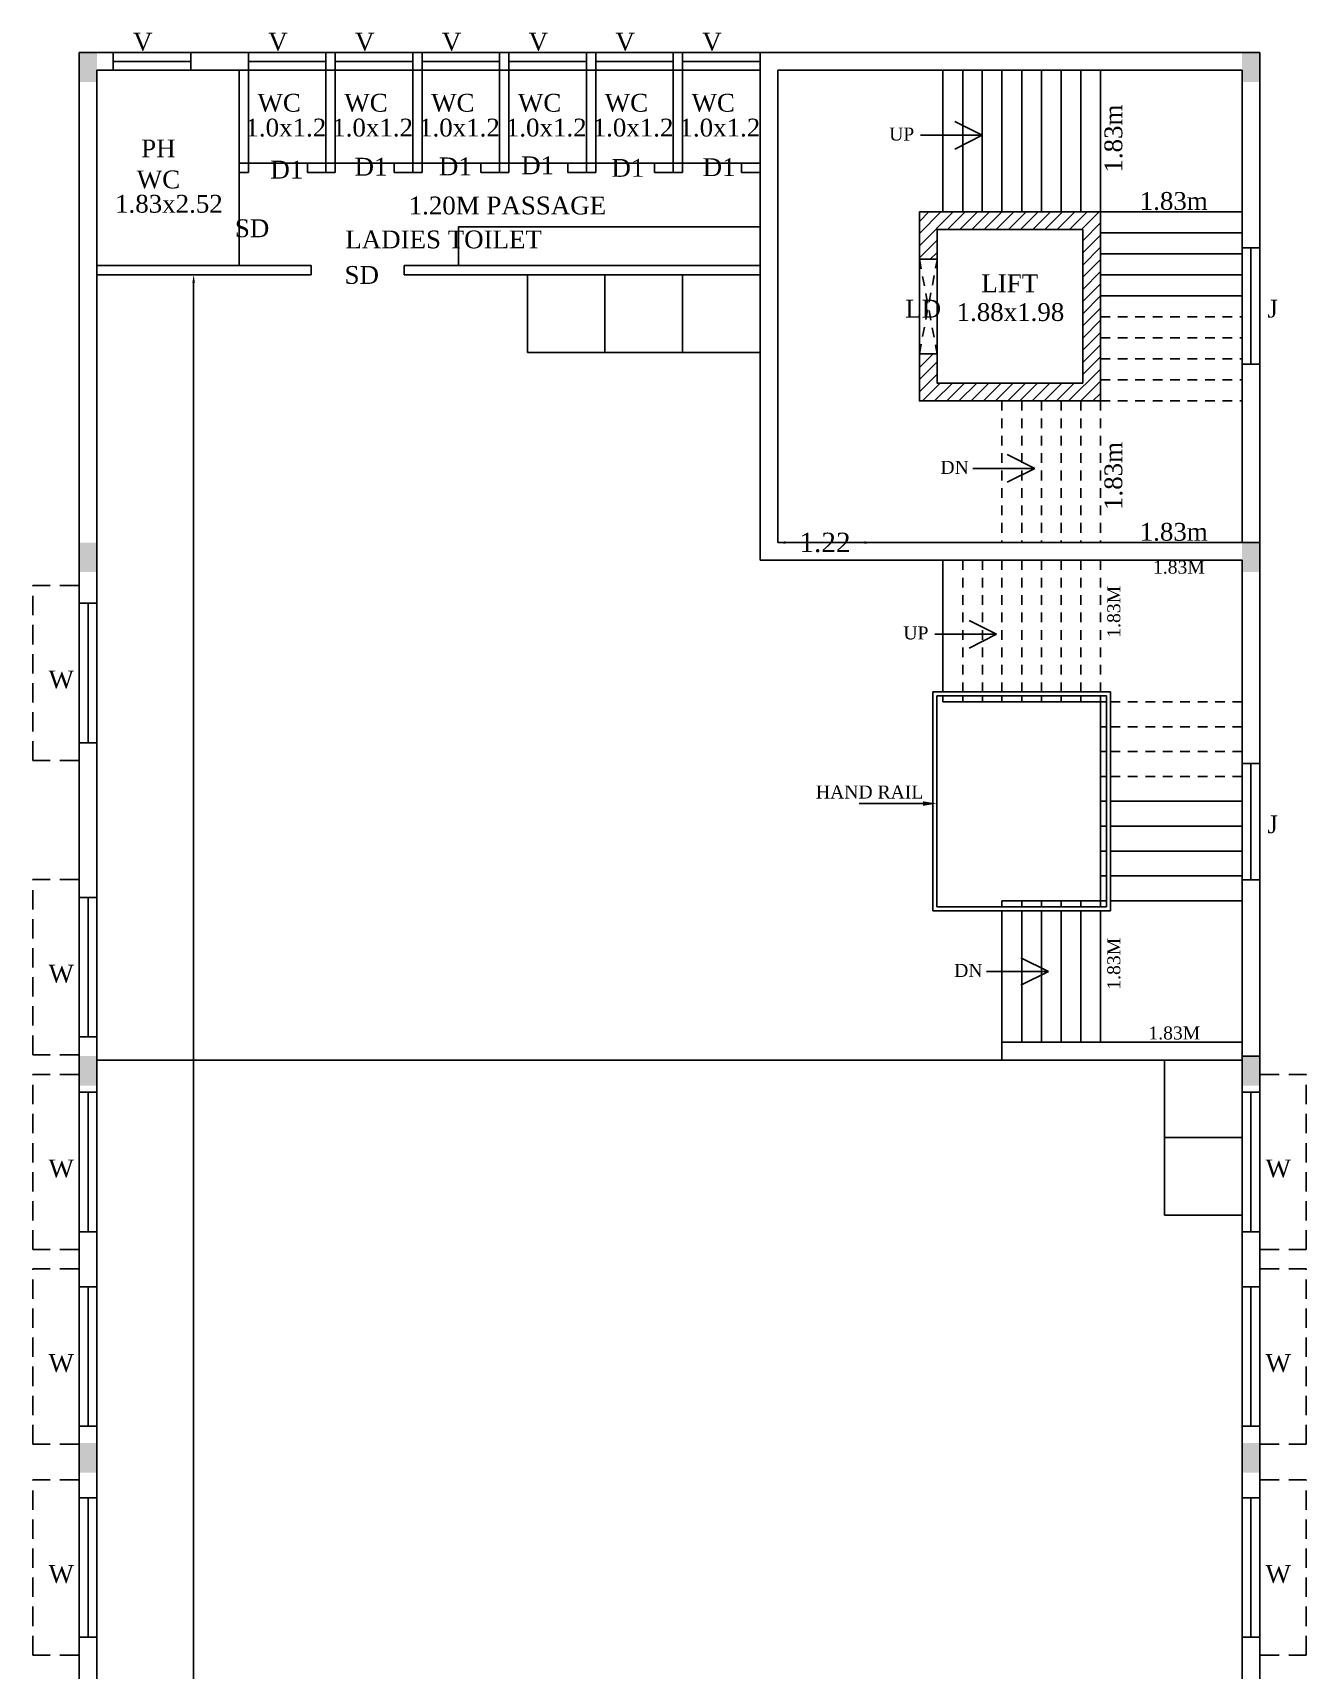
# Model space of a CAD drawing. Header units: metres. Extents: x 3520 to 17931, y 2577 to 6638.
# Drawn here: x 3572.15 to 3588.58, y 2664.75 to 2685.88 of the extents above; entities that cross this region are included whole.
import ezdxf
from ezdxf import colors
from ezdxf.entities.mleader import LeaderData, LeaderLine
from ezdxf.math import Vec2, Vec3

# ---------------------------------------------------------------- set-up
doc = ezdxf.new("R2010")
doc.units = ezdxf.units.M
doc.header["$MEASUREMENT"] = 0
doc.linetypes.add('DASHED2', pattern=[0.375, 0.25, -0.125])
doc.linetypes.add('HIDDEN2', pattern=[0.1875, 0.125, -0.0625])
for name, color, linetype in [('BLK_1_FLR_2_AC_ROOM_1', 7, 'Continuous'), ('BLK_1_FLR_2_BLT_UP_AREA', 7, 'Continuous'), ('BLK_1_FLR_2_CARPET_AREA', 7, 'Continuous'), ('BLK_1_FLR_2_DA_LIFT', 7, 'Continuous'), ('BLK_1_FLR_2_DRINKING_WATER', 7, 'Continuous'), ('BLK_1_FLR_2_EXIT_WIDTH_DOOR', 7, 'Continuous'), ('BLK_1_FLR_2_SP_WC', 7, 'Continuous'), ('BLK_1_FLR_2_WASH', 7, 'Continuous'), ('BLK_1_FLR_2_WATER_CLOSET', 7, 'Continuous'), ('BLK_1_FLR_3_URINAL', 7, 'Continuous')]:
    doc.layers.add(name, color=color, linetype=linetype)
doc.styles.add('ANAND', font='times.ttf')
doc.styles.get("Standard").update_dxf_attribs({"font": 'times.ttf'})
doc.dimstyles.new('STANDARD$0', dxfattribs={"dimtxt": 0.25, "dimasz": 0.1, "dimexe": 2, "dimexo": 2, "dimgap": 0, "dimtad": 0, "dimzin": 0, "dimdsep": 46, "dimtxsty": 'ANAND', "dimcen": 0.0625, "dimdle": 2.5, "dimse1": 1, "dimse2": 1, "dimclrd": 2, "dimclre": 9, "dimadec": 0, "dimazin": 0, "dimtfac": 1, "dimtix": 1, "dimtofl": 0, "dimtmove": 2, "dimatfit": 3, "dimldrblk": 'OBLIQUE', "dimfxl": 0, "dimtolj": 1, "dimtzin": 0, "dimarcsym": 0})

# ---------------------------------------------------------------- blocks, each defined once
blk = doc.blocks.new('*D44')
at = {"color": 2, "lineweight": -2}
for p, q in [((3574.226, 2682.653), (3574.226, 2658.008)), ((3574.226, 2632.566), (3574.226, 2657.211))]:
    blk.add_line(p, q, dxfattribs=at)
at = {"color": 2}
for points in [[(3574.209, 2682.653), (3574.243, 2682.653), (3574.226, 2682.753)], [(3574.209, 2632.566), (3574.243, 2632.566), (3574.226, 2632.466)]]:
    blk.add_solid(points, dxfattribs=at)
at = {"layer": 'Defpoints', "color": 0}
for p in [(3575.741, 2682.753), (3574.226, 2632.466), (3575.741, 2632.466)]:
    blk.add_point(p, dxfattribs=at)
at = {"color": 0, "insert": (3574.226, 2657.609), "char_height": 0.25, "attachment_point": 5, "rotation": 90, "style": 'ANAND'}
blk.add_mtext('\\A1;50.29', dxfattribs=at)
blk = doc.blocks.new('_Oblique')
at = {"color": 0, "linetype": 'ByBlock', "lineweight": -2}
blk.add_line((-0.5, -0.5), (0.5, 0.5), dxfattribs=at)
blk = doc.blocks.new('*D73')
at = {"layer": 'BLK_1_FLR_2_EXIT_WIDTH_DOOR', "color": 2, "lineweight": -2}
for p, q in [((3581.861, 2679.3), (3582.078, 2679.3)), ((3582.881, 2679.3), (3582.665, 2679.3))]:
    blk.add_line(p, q, dxfattribs=at)
at = {"layer": 'BLK_1_FLR_2_EXIT_WIDTH_DOOR', "color": 2}
for points in [[(3581.861, 2679.317), (3581.861, 2679.284), (3581.761, 2679.3)], [(3582.881, 2679.317), (3582.881, 2679.284), (3582.981, 2679.3)]]:
    blk.add_solid(points, dxfattribs=at)
at = {"layer": 'Defpoints', "color": 0}
for p in [(3581.761, 2679.3), (3582.981, 2679.3), (3582.981, 2679.3)]:
    blk.add_point(p, dxfattribs=at)
at = {"layer": 'BLK_1_FLR_2_EXIT_WIDTH_DOOR', "color": 0, "insert": (3582.371, 2679.3), "char_height": 0.25, "attachment_point": 5, "style": 'ANAND'}
blk.add_mtext('\\A1;1.22', dxfattribs=at)

msp = doc.modelspace()

# ---------------------------------------------------------------- hatches: boundary and pattern name
h = msp.add_hatch(color=256)
h.paths.add_polyline_path([(3572.978, 2685.621), (3572.864, 2685.621), (3572.864, 2685.355), (3572.978, 2685.355)])
h.paths.add_polyline_path([(3572.864, 2685.621), (3572.75, 2685.621), (3572.75, 2685.355), (3572.864, 2685.355)])
h.paths.add_polyline_path([(3572.978, 2685.355), (3572.864, 2685.355), (3572.864, 2685.241), (3572.978, 2685.241)])
h.paths.add_polyline_path([(3572.864, 2685.355), (3572.75, 2685.355), (3572.75, 2685.241), (3572.864, 2685.241)])
h = msp.add_hatch(color=256)
h.paths.add_polyline_path([(3587.981, 2685.621), (3587.866, 2685.621), (3587.866, 2685.355), (3587.981, 2685.355)])
h.paths.add_polyline_path([(3587.866, 2685.621), (3587.752, 2685.621), (3587.752, 2685.355), (3587.866, 2685.355)])
h.paths.add_polyline_path([(3587.981, 2685.355), (3587.866, 2685.355), (3587.866, 2685.241), (3587.981, 2685.241)])
h.paths.add_polyline_path([(3587.866, 2685.355), (3587.752, 2685.355), (3587.752, 2685.241), (3587.866, 2685.241)])
h = msp.add_hatch()
h.set_pattern_fill('ANSI31', color=256, scale=0.888462)
h.set_pattern_definition([(45, (1462.19819, 3657.06344), (-0.0785296473, 0.0785296473), [])])
h.paths.add_polyline_path([(3585.925, 2683.565), (3583.589, 2683.565), (3583.589, 2682.956), (3583.818, 2682.956), (3583.818, 2683.337), (3585.696, 2683.337), (3585.696, 2681.357), (3583.818, 2681.357), (3583.818, 2681.737), (3583.589, 2681.737), (3583.589, 2681.128), (3585.925, 2681.128)])
h = msp.add_hatch(color=256)
h.paths.add_polyline_path([(3572.978, 2679.301), (3572.864, 2679.301), (3572.864, 2679.034), (3572.978, 2679.034)])
h.paths.add_polyline_path([(3572.864, 2679.301), (3572.75, 2679.301), (3572.75, 2679.034), (3572.864, 2679.034)])
h.paths.add_polyline_path([(3572.978, 2679.034), (3572.864, 2679.034), (3572.864, 2678.92), (3572.978, 2678.92)])
h.paths.add_polyline_path([(3572.864, 2679.034), (3572.75, 2679.034), (3572.75, 2678.92), (3572.864, 2678.92)])
h = msp.add_hatch(color=256)
h.paths.add_polyline_path([(3587.981, 2679.301), (3587.866, 2679.301), (3587.866, 2679.034), (3587.981, 2679.034)])
h.paths.add_polyline_path([(3587.866, 2679.301), (3587.752, 2679.301), (3587.752, 2679.034), (3587.866, 2679.034)])
h.paths.add_polyline_path([(3587.981, 2679.034), (3587.866, 2679.034), (3587.866, 2678.92), (3587.981, 2678.92)])
h.paths.add_polyline_path([(3587.866, 2679.034), (3587.752, 2679.034), (3587.752, 2678.92), (3587.866, 2678.92)])
h = msp.add_hatch(color=256)
h.paths.add_polyline_path([(3572.978, 2672.675), (3572.864, 2672.675), (3572.864, 2672.409), (3572.978, 2672.409)])
h.paths.add_polyline_path([(3572.864, 2672.675), (3572.75, 2672.675), (3572.75, 2672.409), (3572.864, 2672.409)])
h.paths.add_polyline_path([(3572.978, 2672.409), (3572.864, 2672.409), (3572.864, 2672.294), (3572.978, 2672.294)])
h.paths.add_polyline_path([(3572.864, 2672.409), (3572.75, 2672.409), (3572.75, 2672.294), (3572.864, 2672.294)])
h = msp.add_hatch(color=256)
h.paths.add_polyline_path([(3587.981, 2672.675), (3587.866, 2672.675), (3587.866, 2672.409), (3587.981, 2672.409)])
h.paths.add_polyline_path([(3587.866, 2672.675), (3587.752, 2672.675), (3587.752, 2672.409), (3587.866, 2672.409)])
h.paths.add_polyline_path([(3587.981, 2672.409), (3587.866, 2672.409), (3587.866, 2672.294), (3587.981, 2672.294)])
h.paths.add_polyline_path([(3587.866, 2672.409), (3587.752, 2672.409), (3587.752, 2672.294), (3587.866, 2672.294)])
h = msp.add_hatch(color=256)
h.paths.add_polyline_path([(3572.978, 2667.684), (3572.864, 2667.684), (3572.864, 2667.417), (3572.978, 2667.417)])
h.paths.add_polyline_path([(3572.864, 2667.684), (3572.75, 2667.684), (3572.75, 2667.417), (3572.864, 2667.417)])
h.paths.add_polyline_path([(3572.978, 2667.417), (3572.864, 2667.417), (3572.864, 2667.303), (3572.978, 2667.303)])
h.paths.add_polyline_path([(3572.864, 2667.417), (3572.75, 2667.417), (3572.75, 2667.303), (3572.864, 2667.303)])
h = msp.add_hatch(color=256)
h.paths.add_polyline_path([(3587.981, 2667.684), (3587.866, 2667.684), (3587.866, 2667.417), (3587.981, 2667.417)])
h.paths.add_polyline_path([(3587.866, 2667.684), (3587.752, 2667.684), (3587.752, 2667.417), (3587.866, 2667.417)])
h.paths.add_polyline_path([(3587.981, 2667.417), (3587.866, 2667.417), (3587.866, 2667.303), (3587.981, 2667.303)])
h.paths.add_polyline_path([(3587.866, 2667.417), (3587.752, 2667.417), (3587.752, 2667.303), (3587.866, 2667.303)])

# ---------------------------------------------------------------- linework, layer by layer
for p, q in [((3572.75, 2685.621), (3587.981, 2685.621)), ((3572.75, 2632.237), (3572.75, 2685.621)), ((3573.189, 2685.393), (3573.189, 2685.621)), ((3573.189, 2685.507), (3574.189, 2685.507)), ((3574.189, 2685.393), (3574.189, 2685.621)), ((3574.933, 2685.393), (3574.933, 2685.621)), ((3574.933, 2685.507), (3575.933, 2685.507)), ((3575.933, 2685.393), (3575.933, 2685.621)), ((3576.053, 2685.393), (3576.053, 2685.621)), ((3576.053, 2685.507), (3577.053, 2685.507)), ((3577.053, 2685.393), (3577.053, 2685.621)), ((3577.173, 2685.393), (3577.173, 2685.621)), ((3577.173, 2685.507), (3578.173, 2685.507)), ((3578.173, 2685.393), (3578.173, 2685.621)), ((3578.293, 2685.393), (3578.293, 2685.621)), ((3578.293, 2685.507), (3579.293, 2685.507)), ((3579.293, 2685.393), (3579.293, 2685.621)), ((3579.413, 2685.393), (3579.413, 2685.621)), ((3579.413, 2685.507), (3580.413, 2685.507)), ((3580.413, 2685.393), (3580.413, 2685.621)), ((3580.533, 2685.393), (3580.533, 2685.621)), ((3580.533, 2685.507), (3581.533, 2685.507)), ((3581.533, 2685.393), (3581.533, 2685.621)), ((3587.752, 2685.621), (3587.981, 2685.621)), ((3587.981, 2685.621), (3587.981, 2632.237)), ((3572.978, 2685.393), (3581.533, 2685.393)), ((3572.978, 2632.237), (3572.978, 2685.393)), ((3574.813, 2684.073), (3574.813, 2685.393)), ((3574.933, 2684.073), (3574.933, 2685.393)), ((3575.933, 2684.073), (3575.933, 2685.393)), ((3576.053, 2684.073), (3576.053, 2685.393)), ((3577.053, 2684.073), (3577.053, 2685.393)), ((3577.173, 2684.073), (3577.173, 2685.393)), ((3578.173, 2684.073), (3578.173, 2685.393)), ((3578.293, 2684.073), (3578.293, 2685.393)), ((3579.293, 2684.073), (3579.293, 2685.393)), ((3579.413, 2684.073), (3579.413, 2685.393)), ((3580.413, 2684.073), (3580.413, 2685.393)), ((3580.533, 2684.073), (3580.533, 2685.393)), ((3581.533, 2679.072), (3581.533, 2685.393)), ((3581.533, 2682.753), (3581.533, 2685.393)), ((3581.761, 2685.393), (3587.752, 2685.393)), ((3581.761, 2679.3), (3581.761, 2685.393)), ((3583.894, 2685.393), (3583.894, 2683.565)), ((3584.148, 2685.393), (3584.148, 2683.565)), ((3584.401, 2685.393), (3584.401, 2683.565)), ((3584.655, 2685.393), (3584.655, 2683.565)), ((3584.909, 2685.393), (3584.909, 2683.565)), ((3585.163, 2685.393), (3585.163, 2683.565)), ((3585.417, 2685.393), (3585.417, 2683.565)), ((3585.671, 2685.393), (3585.671, 2683.565)), ((3585.925, 2685.393), (3585.925, 2683.565)), ((3587.752, 2685.393), (3587.752, 2679.3)), ((3584.401, 2684.554), (3584.046, 2684.732)), ((3583.604, 2684.554), (3584.401, 2684.554)), ((3584.401, 2684.554), (3584.046, 2684.376)), ((3574.813, 2684.193), (3574.933, 2684.193)), ((3575.693, 2684.193), (3576.053, 2684.193)), ((3575.693, 2684.073), (3575.693, 2684.193)), ((3576.813, 2684.193), (3577.173, 2684.193)), ((3576.813, 2684.073), (3576.813, 2684.193)), ((3577.933, 2684.193), (3578.293, 2684.193)), ((3577.933, 2684.073), (3577.933, 2684.193)), ((3579.053, 2684.193), (3579.413, 2684.193)), ((3579.053, 2684.073), (3579.053, 2684.193)), ((3580.173, 2684.193), (3580.533, 2684.193)), ((3580.173, 2684.073), (3580.173, 2684.193)), ((3581.293, 2684.193), (3581.533, 2684.193)), ((3581.293, 2684.073), (3581.293, 2684.193)), ((3574.813, 2684.073), (3574.933, 2684.073)), ((3575.693, 2684.073), (3576.053, 2684.073)), ((3576.813, 2684.073), (3577.173, 2684.073)), ((3577.933, 2684.073), (3578.293, 2684.073)), ((3579.053, 2684.073), (3579.413, 2684.073)), ((3580.173, 2684.073), (3580.533, 2684.073)), ((3581.293, 2684.073), (3581.533, 2684.073)), ((3583.894, 2683.565), (3585.925, 2683.565)), ((3584.655, 2683.565), (3585.925, 2683.565)), ((3585.925, 2683.565), (3587.752, 2683.565)), ((3585.925, 2683.565), (3585.925, 2682.482)), ((3585.925, 2683.565), (3585.925, 2681.128)), ((3585.925, 2683.294), (3587.752, 2683.294)), ((3583.818, 2682.956), (3583.589, 2682.956)), ((3585.925, 2683.024), (3587.752, 2683.024)), ((3587.752, 2683.101), (3587.981, 2683.101)), ((3587.866, 2683.101), (3587.866, 2681.601)), ((3572.978, 2682.873), (3575.741, 2682.873)), ((3572.978, 2682.753), (3575.741, 2682.753)), ((3575.741, 2682.873), (3575.741, 2682.753)), ((3576.941, 2682.873), (3581.533, 2682.873)), ((3576.941, 2682.873), (3576.941, 2682.753)), ((3576.941, 2682.753), (3581.533, 2682.753)), ((3585.925, 2682.753), (3587.752, 2682.753)), ((3585.925, 2682.482), (3587.752, 2682.482)), ((3583.818, 2681.737), (3583.589, 2681.737)), ((3587.752, 2681.601), (3587.981, 2681.601)), ((3584.655, 2681.128), (3585.925, 2681.128)), ((3585.077, 2680.257), (3584.722, 2680.435)), ((3584.279, 2680.257), (3585.077, 2680.257)), ((3585.077, 2680.257), (3584.722, 2680.079)), ((3581.761, 2679.3), (3587.752, 2679.3)), ((3587.752, 2679.301), (3587.981, 2679.301)), ((3581.533, 2679.072), (3587.752, 2679.072)), ((3583.894, 2679.072), (3583.894, 2677.374)), ((3587.752, 2632.237), (3587.752, 2679.072)), ((3587.752, 2632.238), (3587.752, 2679.072)), ((3572.978, 2678.517), (3572.75, 2678.517)), ((3572.864, 2676.717), (3572.864, 2678.517)), ((3584.585, 2678.118), (3584.23, 2678.296)), ((3583.787, 2678.118), (3584.585, 2678.118)), ((3584.585, 2678.118), (3584.23, 2677.94)), ((3583.764, 2677.374), (3583.764, 2674.55)), ((3583.764, 2677.374), (3586.055, 2677.374)), ((3583.814, 2677.324), (3583.814, 2674.6)), ((3583.814, 2677.324), (3586.005, 2677.324)), ((3583.894, 2677.324), (3583.894, 2677.244)), ((3583.894, 2677.244), (3585.925, 2677.244)), ((3584.148, 2677.324), (3584.148, 2677.244)), ((3584.402, 2677.324), (3584.402, 2677.244)), ((3584.655, 2677.324), (3584.655, 2677.244)), ((3584.909, 2677.324), (3584.909, 2677.244)), ((3585.163, 2677.324), (3585.163, 2677.244)), ((3585.417, 2677.324), (3585.417, 2677.244)), ((3585.671, 2677.324), (3585.671, 2677.244)), ((3585.925, 2677.324), (3585.925, 2677.244)), ((3585.925, 2677.244), (3586.005, 2677.244)), ((3585.925, 2677.244), (3585.925, 2675.962)), ((3586.005, 2677.324), (3586.005, 2675.962)), ((3586.055, 2677.374), (3586.055, 2675.962)), ((3585.925, 2676.924), (3586.005, 2676.924)), ((3572.978, 2676.717), (3572.75, 2676.717)), ((3585.925, 2676.603), (3586.005, 2676.603)), ((3587.752, 2676.45), (3587.981, 2676.45)), ((3587.866, 2676.45), (3587.866, 2674.95)), ((3585.925, 2676.283), (3586.005, 2676.283)), ((3585.925, 2675.962), (3585.925, 2674.68)), ((3585.925, 2675.962), (3586.005, 2675.962)), ((3586.005, 2675.962), (3586.005, 2674.6)), ((3586.055, 2675.962), (3586.055, 2674.55)), ((3586.055, 2675.962), (3587.752, 2675.962)), ((3586.055, 2675.642), (3587.752, 2675.642)), ((3586.055, 2675.321), (3587.752, 2675.321)), ((3586.055, 2675.001), (3587.752, 2675.001)), ((3587.752, 2674.95), (3587.981, 2674.95)), ((3572.978, 2674.723), (3572.75, 2674.723)), ((3572.864, 2672.923), (3572.864, 2674.723)), ((3585.925, 2674.68), (3584.655, 2674.68)), ((3586.055, 2674.68), (3587.752, 2674.68)), ((3586.055, 2674.55), (3583.764, 2674.55)), ((3586.005, 2674.6), (3583.814, 2674.6)), ((3584.655, 2674.55), (3584.655, 2672.623)), ((3584.909, 2674.55), (3584.909, 2672.853)), ((3585.163, 2674.55), (3585.163, 2672.853)), ((3585.417, 2674.55), (3585.417, 2672.853)), ((3585.671, 2674.55), (3585.671, 2672.853)), ((3585.925, 2674.55), (3585.925, 2672.853)), ((3585.255, 2673.767), (3584.899, 2673.944)), ((3584.457, 2673.767), (3585.255, 2673.767)), ((3585.255, 2673.767), (3584.899, 2673.589)), ((3572.978, 2672.923), (3572.75, 2672.923)), ((3584.655, 2672.853), (3587.752, 2672.853)), ((3584.655, 2672.623), (3587.752, 2672.623)), ((3587.752, 2672.675), (3587.981, 2672.675)), ((3572.978, 2672.209), (3572.75, 2672.209)), ((3572.864, 2670.409), (3572.864, 2672.209)), ((3587.752, 2672.209), (3587.981, 2672.209)), ((3587.866, 2670.409), (3587.866, 2672.209)), ((3572.978, 2670.409), (3572.75, 2670.409)), ((3587.752, 2670.409), (3587.981, 2670.409)), ((3572.978, 2669.699), (3572.75, 2669.699)), ((3572.864, 2667.899), (3572.864, 2669.699)), ((3587.752, 2669.699), (3587.981, 2669.699)), ((3587.866, 2667.899), (3587.866, 2669.699)), ((3572.978, 2667.899), (3572.75, 2667.899)), ((3587.752, 2667.899), (3587.981, 2667.899)), ((3572.978, 2666.978), (3572.75, 2666.978)), ((3572.864, 2665.178), (3572.864, 2666.978)), ((3587.752, 2666.978), (3587.981, 2666.978)), ((3587.866, 2665.178), (3587.866, 2666.978)), ((3572.978, 2665.178), (3572.75, 2665.178)), ((3587.752, 2665.178), (3587.981, 2665.178))]:
    msp.add_line(p, q)
at = {"linetype": 'HIDDEN2'}
for p, q in [((3583.589, 2682.956), (3583.818, 2681.737)), ((3583.589, 2681.737), (3583.818, 2682.945)), ((3585.925, 2682.482), (3585.925, 2681.128)), ((3585.925, 2682.211), (3587.752, 2682.211)), ((3585.925, 2681.94), (3587.752, 2681.94)), ((3585.925, 2681.67), (3587.752, 2681.67)), ((3585.925, 2681.399), (3587.752, 2681.399)), ((3584.655, 2681.128), (3584.655, 2679.3)), ((3585.925, 2681.128), (3584.655, 2681.128)), ((3584.909, 2681.128), (3584.909, 2679.3)), ((3585.163, 2681.128), (3585.163, 2679.3)), ((3585.417, 2681.128), (3585.417, 2679.3)), ((3585.671, 2681.128), (3585.671, 2679.3)), ((3585.925, 2681.128), (3587.752, 2681.128)), ((3585.925, 2681.128), (3585.925, 2679.3)), ((3584.148, 2679.072), (3584.148, 2677.374)), ((3584.402, 2679.072), (3584.402, 2677.374)), ((3584.655, 2679.072), (3584.655, 2677.374)), ((3584.909, 2679.072), (3584.909, 2677.374)), ((3585.163, 2679.072), (3585.163, 2677.374)), ((3585.417, 2679.072), (3585.417, 2677.374)), ((3585.671, 2679.072), (3585.671, 2677.374)), ((3585.925, 2679.072), (3585.925, 2677.374)), ((3586.055, 2677.244), (3587.752, 2677.244)), ((3586.055, 2676.924), (3587.752, 2676.924)), ((3586.055, 2676.603), (3587.752, 2676.603)), ((3586.055, 2676.283), (3587.752, 2676.283)), ((3585.925, 2675.642), (3586.005, 2675.642)), ((3585.925, 2675.321), (3586.005, 2675.321)), ((3585.925, 2675.001), (3586.005, 2675.001)), ((3584.655, 2674.68), (3584.655, 2674.6)), ((3584.909, 2674.68), (3584.909, 2674.6)), ((3585.163, 2674.68), (3585.163, 2674.6)), ((3585.417, 2674.68), (3585.417, 2674.6)), ((3585.671, 2674.68), (3585.671, 2674.6)), ((3585.925, 2674.68), (3586.005, 2674.68)), ((3585.925, 2674.68), (3585.925, 2674.6))]:
    msp.add_line(p, q, dxfattribs=at)
at = {"linetype": 'DASHED2'}
for p, q in [((3572.15, 2676.487), (3572.15, 2678.747)), ((3572.75, 2678.747), (3572.15, 2678.747)), ((3572.75, 2676.487), (3572.15, 2676.487)), ((3572.15, 2672.693), (3572.15, 2674.953)), ((3572.75, 2674.953), (3572.15, 2674.953)), ((3572.75, 2672.693), (3572.15, 2672.693)), ((3572.15, 2670.179), (3572.15, 2672.439)), ((3572.75, 2672.439), (3572.15, 2672.439)), ((3587.981, 2672.439), (3588.581, 2672.439)), ((3588.581, 2670.179), (3588.581, 2672.439)), ((3572.75, 2670.179), (3572.15, 2670.179)), ((3587.981, 2670.179), (3588.581, 2670.179)), ((3572.15, 2667.669), (3572.15, 2669.929)), ((3572.75, 2669.929), (3572.15, 2669.929)), ((3587.981, 2669.929), (3588.581, 2669.929)), ((3588.581, 2667.669), (3588.581, 2669.929)), ((3572.75, 2667.669), (3572.15, 2667.669)), ((3587.981, 2667.669), (3588.581, 2667.669)), ((3572.15, 2664.948), (3572.15, 2667.208)), ((3572.75, 2667.208), (3572.15, 2667.208)), ((3587.981, 2667.208), (3588.581, 2667.208)), ((3588.581, 2664.948), (3588.581, 2667.208)), ((3572.75, 2664.948), (3572.15, 2664.948)), ((3587.981, 2664.948), (3588.581, 2664.948))]:
    msp.add_line(p, q, dxfattribs=at)
for points in [[(3583.589, 2682.956), (3583.589, 2683.565), (3585.925, 2683.565), (3585.925, 2681.128), (3583.589, 2681.128), (3583.589, 2681.737)], [(3583.818, 2682.956), (3583.818, 2683.337), (3585.696, 2683.337), (3585.696, 2681.357), (3583.818, 2681.357), (3583.818, 2681.737)], [(3572.75, 2672.171), (3572.75, 2679.3)]]:
    msp.add_lwpolyline(points)
msp.add_lwpolyline([(3583.589, 2682.956), (3583.818, 2682.956), (3583.818, 2681.737), (3583.589, 2681.737)], close=True)
at = {"layer": 'BLK_1_FLR_2_AC_ROOM_1', "color": 2}
msp.add_lwpolyline([(3587.752, 2672.623), (3572.978, 2672.623), (3572.978, 2632.466), (3587.752, 2632.466)], close=True, dxfattribs=at)
at = {"layer": 'BLK_1_FLR_2_BLT_UP_AREA', "color": 18}
msp.add_lwpolyline([(3587.981, 2625.917), (3572.75, 2625.917), (3572.75, 2685.621), (3587.981, 2685.621)], close=True, dxfattribs=at)
at = {"layer": 'BLK_1_FLR_2_CARPET_AREA', "color": 18}
msp.add_lwpolyline([(3587.752, 2672.623), (3572.978, 2672.623), (3572.978, 2632.466), (3587.752, 2632.466)], close=True, dxfattribs=at)
at = {"layer": 'BLK_1_FLR_2_DA_LIFT', "color": 30}
msp.add_lwpolyline([(3583.818, 2683.337), (3585.696, 2683.337), (3585.696, 2681.357), (3583.818, 2681.357)], close=True, dxfattribs=at)
at = {"layer": 'BLK_1_FLR_2_DRINKING_WATER', "color": 7}
msp.add_lwpolyline([(3586.752, 2671.623), (3587.752, 2671.623), (3587.752, 2672.623), (3586.752, 2672.623)], close=True, dxfattribs=at)
at = {"layer": 'BLK_1_FLR_2_SP_WC', "color": 233}
msp.add_lwpolyline([(3574.813, 2685.393), (3572.978, 2685.393), (3572.978, 2682.873), (3574.813, 2682.873)], close=True, dxfattribs=at)
at = {"layer": 'BLK_1_FLR_2_WASH', "color": 56}
for points in [[(3578.533, 2681.753), (3579.533, 2681.753), (3579.533, 2682.753), (3578.533, 2682.753)], [(3579.533, 2681.753), (3580.533, 2681.753), (3580.533, 2682.753), (3579.533, 2682.753)], [(3580.533, 2681.753), (3581.533, 2681.753), (3581.533, 2682.753), (3580.533, 2682.753)]]:
    msp.add_lwpolyline(points, close=True, dxfattribs=at)
at = {"layer": 'BLK_1_FLR_2_WASH', "color": 55}
msp.add_lwpolyline([(3586.752, 2670.623), (3587.752, 2670.623), (3587.752, 2671.623), (3586.752, 2671.623)], close=True, dxfattribs=at)
at = {"layer": 'BLK_1_FLR_2_WATER_CLOSET', "color": 2}
for points in [[(3574.933, 2685.393), (3575.933, 2685.393), (3575.933, 2684.193), (3574.933, 2684.193)], [(3576.053, 2685.393), (3577.053, 2685.393), (3577.053, 2684.193), (3576.053, 2684.193)], [(3577.173, 2685.393), (3578.173, 2685.393), (3578.173, 2684.193), (3577.173, 2684.193)], [(3578.293, 2685.393), (3579.293, 2685.393), (3579.293, 2684.193), (3578.293, 2684.193)], [(3579.413, 2685.393), (3580.413, 2685.393), (3580.413, 2684.193), (3579.413, 2684.193)], [(3580.533, 2685.393), (3581.533, 2685.393), (3581.533, 2684.193), (3580.533, 2684.193)]]:
    msp.add_lwpolyline(points, close=True, dxfattribs=at)
at = {"layer": 'BLK_1_FLR_3_URINAL', "color": 235}
msp.add_lwpolyline([(3577.641, 2682.873), (3581.533, 2682.873), (3581.533, 2683.373), (3577.641, 2683.373)], close=True, dxfattribs=at)

# ---------------------------------------------------------------- texts
for s, p in [('V', (3573.444, 2685.647)), ('V', (3575.188, 2685.647)), ('V', (3576.308, 2685.647)), ('V', (3577.428, 2685.647)), ('V', (3578.548, 2685.647)), ('V', (3579.668, 2685.647)), ('V', (3580.788, 2685.647)), ('WC', (3575.05, 2684.859)), ('WC', (3576.17, 2684.859)), ('WC', (3577.29, 2684.859)), ('WC', (3578.41, 2684.859)), ('WC', (3579.53, 2684.859)), ('WC', (3580.65, 2684.859)), ('1.0x1.2', (3574.894, 2684.539)), ('1.0x1.2', (3576.014, 2684.539)), ('1.0x1.2', (3577.134, 2684.539)), ('1.0x1.2', (3578.254, 2684.539)), ('1.0x1.2', (3579.374, 2684.539)), ('1.0x1.2', (3580.494, 2684.539)), ('PH ', (3573.549, 2684.27)), ('D1', (3575.216, 2683.997)), ('D1', (3576.302, 2684.034)), ('D1', (3577.39, 2684.038)), ('D1', (3578.452, 2684.052)), ('D1', (3579.616, 2684.019)), ('D1', (3580.793, 2684.028)), ('WC', (3573.492, 2683.87)), ('1.83x2.52', (3573.212, 2683.556)), ('1.20M PASSAGE', (3577, 2683.534)), ('1.83m', (3586.432, 2683.592)), ('SD', (3574.758, 2683.24)), ('LADIES TOILET', (3576.182, 2683.096)), ('SD', (3576.173, 2682.638)), ('1.83m', (3586.432, 2679.324)), ('W', (3572.353, 2677.419)), ('W', (3572.353, 2673.625)), ('W', (3572.353, 2671.111)), ('W', (3572.353, 2668.601)), ('W', (3572.353, 2665.88))]:
    msp.add_text(s, height=0.23).set_placement(p)
for s, rotation, p in [('1.83m', 90, (3586.207, 2684.073)), ('LIFT', 360, (3584.389, 2682.53)), ('LD', 360, (3583.406, 2682.203)), ('1.88x1.98', 360, (3584.069, 2682.159)), ('J', 360, (3588.081, 2682.203)), ('1.83m', 90, (3586.207, 2679.72)), ('J', 360, (3588.081, 2675.551)), ('W', 360, (3588.055, 2671.111)), ('W', 360, (3588.055, 2668.601)), ('W', 360, (3588.055, 2665.88))]:
    msp.add_text(s, height=0.23, rotation=rotation).set_placement(p)
at = {"attachment_point": 7}
for s, insert, char_height, width in [('{\\W0.180809; }UP', (3583.185, 2684.484), 0.16769, 0.32886), ('DN', (3583.861, 2680.186), 0.1677, 0.32886), ('1.83M', (3586.603, 2678.896), 0.1677, 0.32886), ('{\\W0.180809; }UP', (3583.369, 2678.048), 0.16769, 0.32886), ('{\\W6.339852; }HAND RAIL', (3581.853, 2675.998), 0.16769, 2.13011), ('DN', (3584.038, 2673.696), 0.1677, 0.32886), ('1.83M', (3586.544, 2672.886), 0.1677, 0.32886)]:
    msp.add_mtext(s, dxfattribs=dict(at, insert=insert, char_height=char_height, width=width))
at = {"char_height": 0.1677, "width": 0.32886, "attachment_point": 7, "rotation": 90}
for insert in [(3586.185, 2678.073), (3586.185, 2673.532)]:
    msp.add_mtext('1.83M', dxfattribs=dict(at, insert=insert))

# ---------------------------------------------------------------- dimensions: what is measured, and where the dimension line sits
dim = msp.add_linear_dim(base=(3574.226, 2632.466), p1=(3575.741, 2682.753), p2=(3575.741, 2632.466), angle=90, dimstyle='STANDARD$0', override={"dimfxl": 3, "dimfxlon": 1})
dim.commit()
dim.dimension.update_dxf_attribs({"geometry": '*D44', "text_midpoint": (3574.226, 2657.609)})
at = {"layer": 'BLK_1_FLR_2_EXIT_WIDTH_DOOR', "color": 2}
dim = msp.add_linear_dim(base=(3582.981, 2679.3), p1=(3581.761, 2679.3), p2=(3582.981, 2679.3), dimstyle='STANDARD$0', dxfattribs=at)
dim.commit()
dim.dimension.update_dxf_attribs({"geometry": '*D73', "text_midpoint": (3582.371, 2679.3)})

# ---------------------------------------------------------------- leaders
ml = msp.add_multileader_mtext('Standard')
ml.set_content(' ', color=256)
ml.set_leader_properties()
ml.build(insert=Vec2(0, 0))
ml.multileader.update_dxf_attribs({"dogleg_length": 0.36, "arrow_head_size": 0.18})
ctx = ml.context
ctx.base_point, ctx.char_height, ctx.arrow_head_size, ctx.landing_gap_size, ctx.plane_origin = Vec3(3582.567, 2675.933), 0.18, 0.18, 0.09, Vec3(3583.814, 2675.933)
ctx.text_align_type = 2
notes = []
notes.append((ctx, [(0, (1, 1, 0), (3583.174, 2675.933), (-1, 0), 0.36, [(0, [(3583.814, 2675.933)], 0, [])])]))
ctx.mtext.insert, ctx.mtext.alignment, ctx.mtext.flow_direction = Vec3(3582.724, 2676.023), 3, 5
for ctx, leaders in notes:
    for number, flags, end, landing, length, lines in leaders:
        leader = LeaderData()
        leader.index, (leader.has_last_leader_line, leader.has_dogleg_vector, leader.attachment_direction) = number, flags
        leader.last_leader_point, leader.dogleg_vector, leader.dogleg_length = Vec3(end), Vec3(landing), length
        for number, points, colour, breaks in lines:
            line = LeaderLine()
            line.index, line.vertices, line.color, line.breaks = number, Vec3.list(points), colors.encode_raw_color(colour), breaks
            leader.lines.append(line)
        ctx.leaders.append(leader)

doc.saveas('drawing.dxf')
